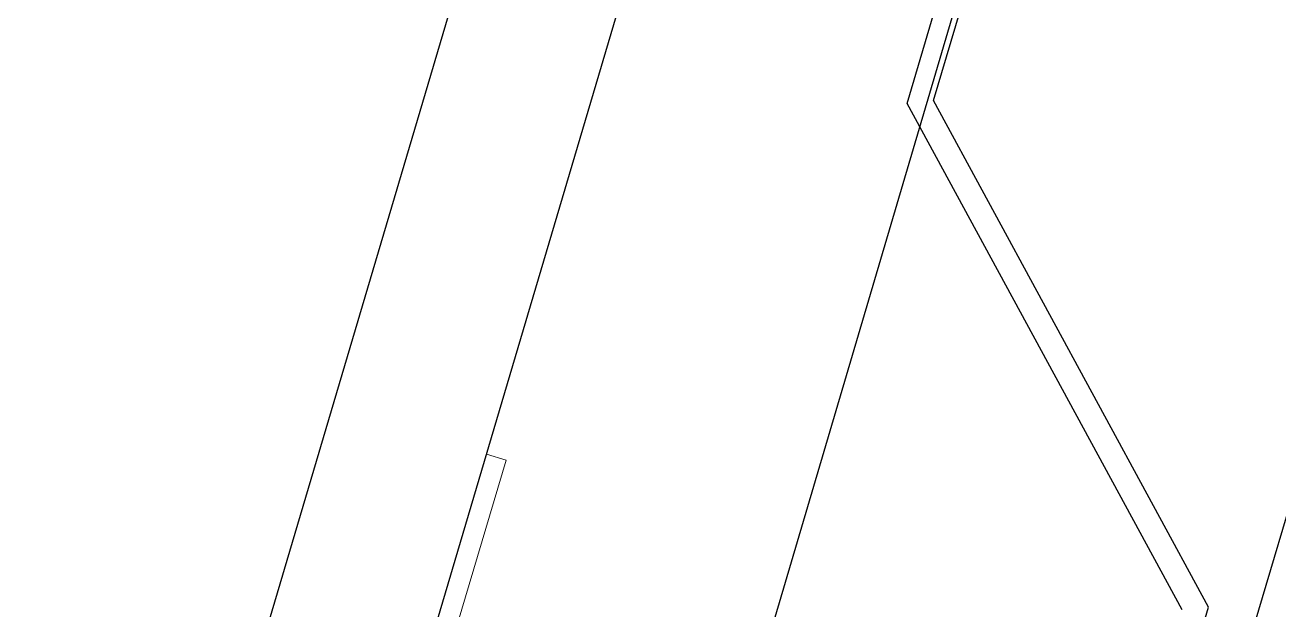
# Model space of a CAD drawing. Header units: millimetres. Extents: x 62878 to 70819, y -67946 to -61850.
# Drawn here: x 67518.75 to 67549.49, y -67067.21 to -67052.86 of the extents above; entities that cross this region are included whole.
import ezdxf

# ---------------------------------------------------------------- set-up
doc = ezdxf.new("R2010")
doc.units = ezdxf.units.MM
for name, color, linetype, lineweight in [('Dog_dos_yeni', 63, 'Continuous', 5), ('DOGRAMA', 171, 'Continuous', 0), ('DUV.ALÇ.-yeni', 20, 'Continuous', 25)]:
    doc.layers.add(name, color=color, linetype=linetype, lineweight=lineweight)
doc.layers.add('DOĞRAMA-yeni', color=40, linetype='Continuous')
doc.layers.add('ÇATI K', color=254, linetype='Continuous')

# ---------------------------------------------------------------- blocks, each defined once
blk = doc.blocks.new('SPANDREL PAN.93')
at = {"layer": 'DOĞRAMA-yeni', "color": 122, "lineweight": -2}
for p, q in [((36515.706, 28075.131), (36489.318, 28164.429)), ((36521.7, 28096.485), (36505.957, 28149.763)), ((36521.054, 28096.553), (36505.452, 28149.355)), ((36514.298, 28084.129), (36521.054, 28096.553)), ((36514.944, 28084.061), (36521.7, 28096.485)), ((36516.154, 28077.849), (36514.298, 28084.129))]:
    blk.add_line(p, q, dxfattribs=at)

msp = doc.modelspace()

# ---------------------------------------------------------------- linework, layer by layer
msp.add_lwpolyline([(68896.021, -63031.435), (69030.259, -63071.184), (69185.279, -62547.653), (68892.999, -62461.107, 1.044368), (68063.198, -62298.73, 0.204375), (63106.96, -62494.783, 0.353953), (62932.94, -62997.825), (63753.185, -65779.598), (64154.954, -67142.153), (65336.723, -66792.622), (65336.7, -66829.112), (65270.535, -66829.071, 0.626789), (65270.199, -67369.071), (65531.845, -67369.234, 0.926242), (66130.088, -67369.606), (66391.733, -67369.769, 0.626743), (66392.069, -66829.769), (66326.147, -66829.728), (66326.17, -66793.238), (67506.156, -67144.128), (68467.025, -63899.086), (68625.204, -63946.037), (68896.024, -63031.423)], format="xyb")
at = {"layer": 'Dog_dos_yeni'}
msp.add_lwpolyline([(67525.237, -67079.688), (67530.063, -67063.388), (67530.543, -67063.53), (67529.052, -67068.564), (67538.161, -67071.261), (67538.019, -67071.74), (67528.91, -67069.043), (67527.349, -67074.317), (67536.458, -67077.014), (67536.316, -67077.494), (67527.207, -67074.796), (67525.716, -67079.83), (67525.237, -67079.688)], close=True, dxfattribs=at)
at = {"layer": 'DOGRAMA', "lineweight": -2}
msp.add_lwpolyline([(66522.144, -66852.653), (67506.156, -67144.128), (68892.83, -62461.057)], dxfattribs=at)
at = {"layer": 'DUV.ALÇ.-yeni', "ltscale": 5}
msp.add_line((67507.291, -67126.39), (67658.913, -66614.261), dxfattribs=at)
at = {"layer": 'ÇATI K', "color": 0}
msp.add_line((67736.638, -66390.566), (67512.594, -67150.633), dxfattribs=at)

# ---------------------------------------------------------------- block references
at = {"layer": 'DOĞRAMA-yeni', "xscale": -1, "rotation": 359.9643240394448}
msp.add_blockref('SPANDREL PAN.93', (104044.571, -95174), dxfattribs=at)

doc.saveas('drawing.dxf')
